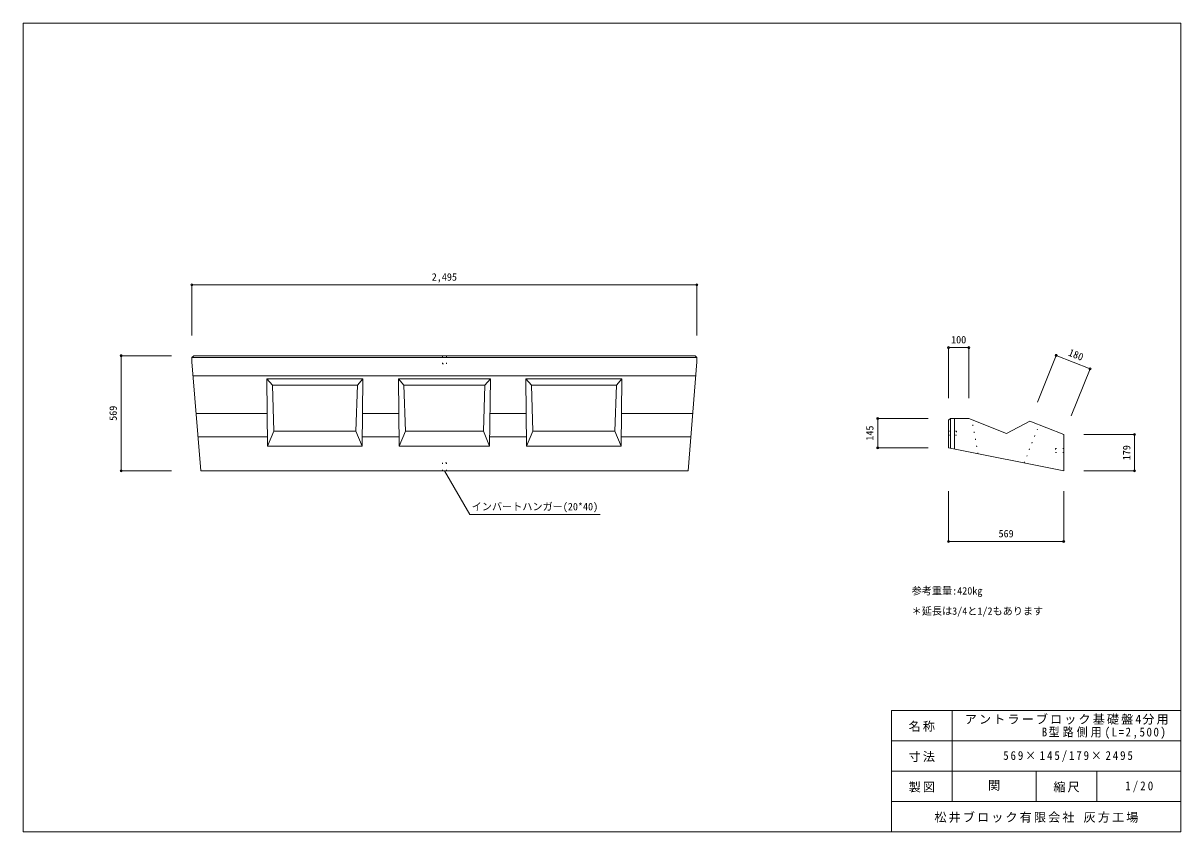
# Model space of a CAD drawing. Units: millimetres, scale not verified. Extents: x 110 to 5830, y 100 to 4099.
import ezdxf
from ezdxf.enums import TextEntityAlignment as Align

# ---------------------------------------------------------------- set-up
doc = ezdxf.new("R2010")
doc.units = ezdxf.units.MM
doc.header["$LTSCALE"] = 20
doc.header["$PDMODE"] = 32
doc.header["$PDSIZE"] = 10
doc.linetypes.add('DOTTED', pattern=[1.75, 0.25, -1.5])
for name, color, linetype, lineweight in [('_0-0_', 7, 'Continuous', 18), ('_0-1_', 7, 'Continuous', 18), ('_0-2_', 4, 'Continuous', 9)]:
    doc.layers.add(name, color=color, linetype=linetype, lineweight=lineweight)
doc.styles.add('ＭＳ ゴシック', font='')
doc.styles.get('ＭＳ ゴシック').set_extended_font_data('MS Gothic')

msp = doc.modelspace()

# ---------------------------------------------------------------- linework, layer by layer
at = {"layer": '_0-0_'}
for p, q in [((110, 4099), (110, 100)), ((5830, 4099), (110, 4099)), ((5830, 100), (5830, 4099)), ((5830, 700), (4400, 700)), ((4400, 100), (4400, 700)), ((4700, 250), (4700, 700)), ((5830, 550), (4400, 550)), ((5830, 400), (4400, 400)), ((5115, 250), (5115, 400)), ((5415, 250), (5415, 400)), ((5830, 250), (4400, 250)), ((110, 100), (5830, 100))]:
    msp.add_line(p, q, dxfattribs=at)
at = {"layer": '_0-1_'}
for p, q in [((952.78, 2454.5), (943.78, 2445.5)), ((3438.78, 2445.5), (943.78, 2445.5)), ((943.78, 2445.5), (943.78, 2424.5)), ((987.54, 1885.5), (943.78, 2424.5)), ((952.78, 2454.5), (3429.78, 2454.5)), ((3395.01, 1885.5), (3438.78, 2424.5)), ((3429.78, 2454.5), (3438.78, 2445.5)), ((3438.78, 2445.5), (3438.78, 2424.5)), ((3433.1, 2354.5), (949.46, 2354.5)), ((1313.78, 2339.5), (1341.28, 2308.5)), ((1313.78, 2339.5), (1788.78, 2339.5)), ((1313.78, 2339.5), (1317.78, 2006.5)), ((1341.28, 2308.5), (1761.28, 2308.5)), ((1341.28, 2308.5), (1348.78, 2081.5)), ((1753.78, 2081.5), (1761.28, 2308.5)), ((1761.28, 2308.5), (1788.78, 2339.5)), ((1784.78, 2006.5), (1788.78, 2339.5)), ((2191.28, 2339.5), (1963.78, 2339.5)), ((1967.78, 2006.5), (1963.78, 2339.5)), ((1991.28, 2308.5), (1963.78, 2339.5)), ((2191.28, 2308.5), (1991.28, 2308.5)), ((1991.28, 2308.5), (1998.78, 2081.5)), ((2191.28, 2339.5), (2418.78, 2339.5)), ((2191.28, 2308.5), (2391.28, 2308.5)), ((2383.78, 2081.5), (2391.28, 2308.5)), ((2391.28, 2308.5), (2418.78, 2339.5)), ((2418.78, 2339.5), (2414.78, 2006.5)), ((2593.78, 2339.5), (2597.78, 2006.5)), ((2593.78, 2339.5), (3068.78, 2339.5)), ((2593.78, 2339.5), (2621.28, 2308.5)), ((2621.28, 2308.5), (2628.78, 2081.5)), ((2621.28, 2308.5), (3041.28, 2308.5)), ((3033.78, 2081.5), (3041.28, 2308.5)), ((3041.28, 2308.5), (3068.78, 2339.5)), ((3064.78, 2006.5), (3068.78, 2339.5)), ((1315.83, 2168.8), (964.54, 2168.8)), ((1965.83, 2168.8), (1786.73, 2168.8)), ((2595.83, 2168.8), (2416.73, 2168.8)), ((3418.02, 2168.8), (3066.73, 2168.8)), ((4682.26, 2135.3), (4691.26, 2144.3)), ((4682.26, 2135.3), (4682.26, 1999.3)), ((4691.26, 2144.3), (4691.26, 1997.5)), ((4782.26, 2144.3), (4691.26, 2144.3)), ((4712.26, 2144.3), (4712.26, 1993.3)), ((4967.95, 2070.02), (4782.26, 2144.3)), ((5084.01, 2131.3), (4967.95, 2070.02)), ((5251.26, 2064.4), (5084.01, 2131.3)), ((1348.78, 2081.5), (1317.78, 2006.5)), ((1348.78, 2081.5), (1753.78, 2081.5)), ((1784.78, 2006.5), (1753.78, 2081.5)), ((1998.78, 2081.5), (1967.78, 2006.5)), ((2191.28, 2081.5), (1998.78, 2081.5)), ((2191.28, 2081.5), (2383.78, 2081.5)), ((2383.78, 2081.5), (2414.78, 2006.5)), ((2628.78, 2081.5), (2597.78, 2006.5)), ((2628.78, 2081.5), (3033.78, 2081.5)), ((3064.78, 2006.5), (3033.78, 2081.5)), ((5251.26, 1885.5), (5251.26, 2064.4)), ((1317.22, 2052.75), (973.96, 2052.75)), ((1317.78, 2006.5), (1784.78, 2006.5)), ((1967.22, 2052.75), (1785.33, 2052.75)), ((2191.28, 2006.5), (1967.78, 2006.5)), ((2191.28, 2006.5), (2414.78, 2006.5)), ((2597.22, 2052.75), (2415.33, 2052.75)), ((2597.78, 2006.5), (3064.78, 2006.5)), ((3408.59, 2052.75), (3065.33, 2052.75)), ((4682.26, 1999.3), (5251.26, 1885.5)), ((987.54, 1885.5), (3395.01, 1885.5))]:
    msp.add_line(p, q, dxfattribs=at)
at = {"layer": '_0-1_', "linetype": 'DOTTED'}
for p, q in [((2181.28, 2454.5), (2181.28, 2414.5)), ((2181.28, 2414.5), (2201.28, 2414.5)), ((2201.28, 2454.5), (2201.28, 2414.5)), ((4828.26, 1970.1), (4797.26, 2138.3)), ((4682.26, 2081.8), (4722.26, 2081.8)), ((4682.26, 2061.8), (4722.26, 2061.8)), ((4722.26, 2081.8), (4722.26, 2061.8)), ((5055.26, 1924.7), (5130.26, 2112.8)), ((5251.26, 1996.3), (5211.26, 1996.3)), ((5211.26, 1996.3), (5211.26, 1976.3)), ((5251.26, 1976.3), (5211.26, 1976.3)), ((2201.28, 1925.5), (2181.28, 1925.5)), ((2181.28, 1885.5), (2181.28, 1925.5)), ((2201.28, 1885.5), (2201.28, 1925.5))]:
    msp.add_line(p, q, dxfattribs=at)
at = {"layer": '_0-2_'}
for p, q in [((943.78, 2804.5), (3438.78, 2804.5)), ((943.78, 2804.5), (943.78, 2554.5)), ((3438.78, 2804.5), (3438.78, 2554.5)), ((4782.26, 2494.3), (4682.26, 2494.3)), ((4682.26, 2494.3), (4682.26, 2244.3)), ((4782.26, 2494.3), (4782.26, 2244.3)), ((593.78, 2454.5), (593.78, 1885.5)), ((593.78, 2454.5), (843.78, 2454.5)), ((5214, 2456.27), (5121.15, 2224.15)), ((5381.24, 2389.37), (5214, 2456.27)), ((5381.24, 2389.37), (5288.39, 2157.25)), ((4332.26, 2144.3), (4332.26, 1999.3)), ((4332.26, 2144.3), (4582.26, 2144.3)), ((5601.26, 2064.4), (5351.26, 2064.4)), ((5601.26, 1885.5), (5601.26, 2064.4)), ((4332.26, 1999.3), (4582.26, 1999.3)), ((593.78, 1885.5), (843.78, 1885.5)), ((5601.26, 1885.5), (5351.26, 1885.5)), ((4682.26, 1535.5), (4682.26, 1785.5)), ((5251.26, 1535.5), (5251.26, 1785.5)), ((5251.26, 1535.5), (4682.26, 1535.5))]:
    msp.add_line(p, q, dxfattribs=at)
at = {"layer": '_0-2_', "color": 7, "lineweight": 18}
for p, q in [((2191.28, 1885.5), (2316.28, 1668.99)), ((2316.28, 1668.99), (2961.28, 1668.99))]:
    msp.add_line(p, q, dxfattribs=at)
at = {"layer": '_0-2_'}
for p in [(943.78, 2804.5), (3438.78, 2804.5), (4682.26, 2494.3), (4782.26, 2494.3), (5214, 2456.27), (593.78, 2454.5), (5381.24, 2389.37), (4332.26, 2144.3), (5601.26, 2064.4), (4332.26, 1999.3), (593.78, 1885.5), (5601.26, 1885.5), (4682.26, 1535.5), (5251.26, 1535.5)]:
    msp.add_point(p, dxfattribs=at)

# ---------------------------------------------------------------- texts
at = {"layer": '_0-0_', "color": 4, "style": 'ＭＳ ゴシック'}
for s, p in [('参考重量:420㎏', (4500, 1262.5)), ('＊延長は3/4と1/2もあります', (4500, 1162.5))]:
    msp.add_text(s, height=36.66, dxfattribs=at).set_placement(p, align=Align.BOTTOM_LEFT)
at = {"layer": '_0-0_', "style": 'ＭＳ ゴシック'}
msp.add_text('関', height=43.99, dxfattribs=at).set_placement((4877.5, 295), align=Align.BOTTOM_LEFT)
at = {"layer": '_0-0_', "char_height": 43.99, "attachment_point": 7, "style": 'ＭＳ ゴシック'}
for s, insert in [('\\T1.17;アントラーブロック基礎盤4分用', (4762.5, 630)), ('\\T1.17;名称', (4485, 595)), ('\\T1.28;\\W0.9;B型路側用(L=2,500)', (5142.5, 560)), ('\\T1.17;寸法', (4485, 445)), ('\\T1.34;\\W0.9;569×145/179×2495', (4952.5, 445)), ('\\T1.17;製図', (4485, 295)), ('\\T1.17;縮尺', (5200, 295)), ('\\T1.38;\\W0.9;1/20', (5555, 295)), ('\\T1.17;松井ブロック有限会社\\~灰方工場', (4612.5, 145))]:
    msp.add_mtext(s, dxfattribs=dict(at, insert=insert))
at = {"layer": '_0-2_', "style": 'ＭＳ ゴシック'}
for s, p in [('2,495', (2128.78, 2814.5)), ('100', (4694.76, 2504.3)), ('インバートハンガー(20*40)', (2326.28, 1678.99)), ('569', (4929.26, 1545.5))]:
    msp.add_text(s, height=36.66, dxfattribs=at).set_placement(p, align=Align.BOTTOM_LEFT)
for s, rotation, p in [('180', 338.199, (5266.52, 2446.03)), ('569', 90, (583.78, 2132.5)), ('145', 90, (4322.26, 2034.3)), ('179', 90, (5591.26, 1937.45))]:
    msp.add_text(s, height=36.66, rotation=rotation, dxfattribs=at).set_placement(p, align=Align.BOTTOM_LEFT)

doc.saveas('drawing.dxf')
